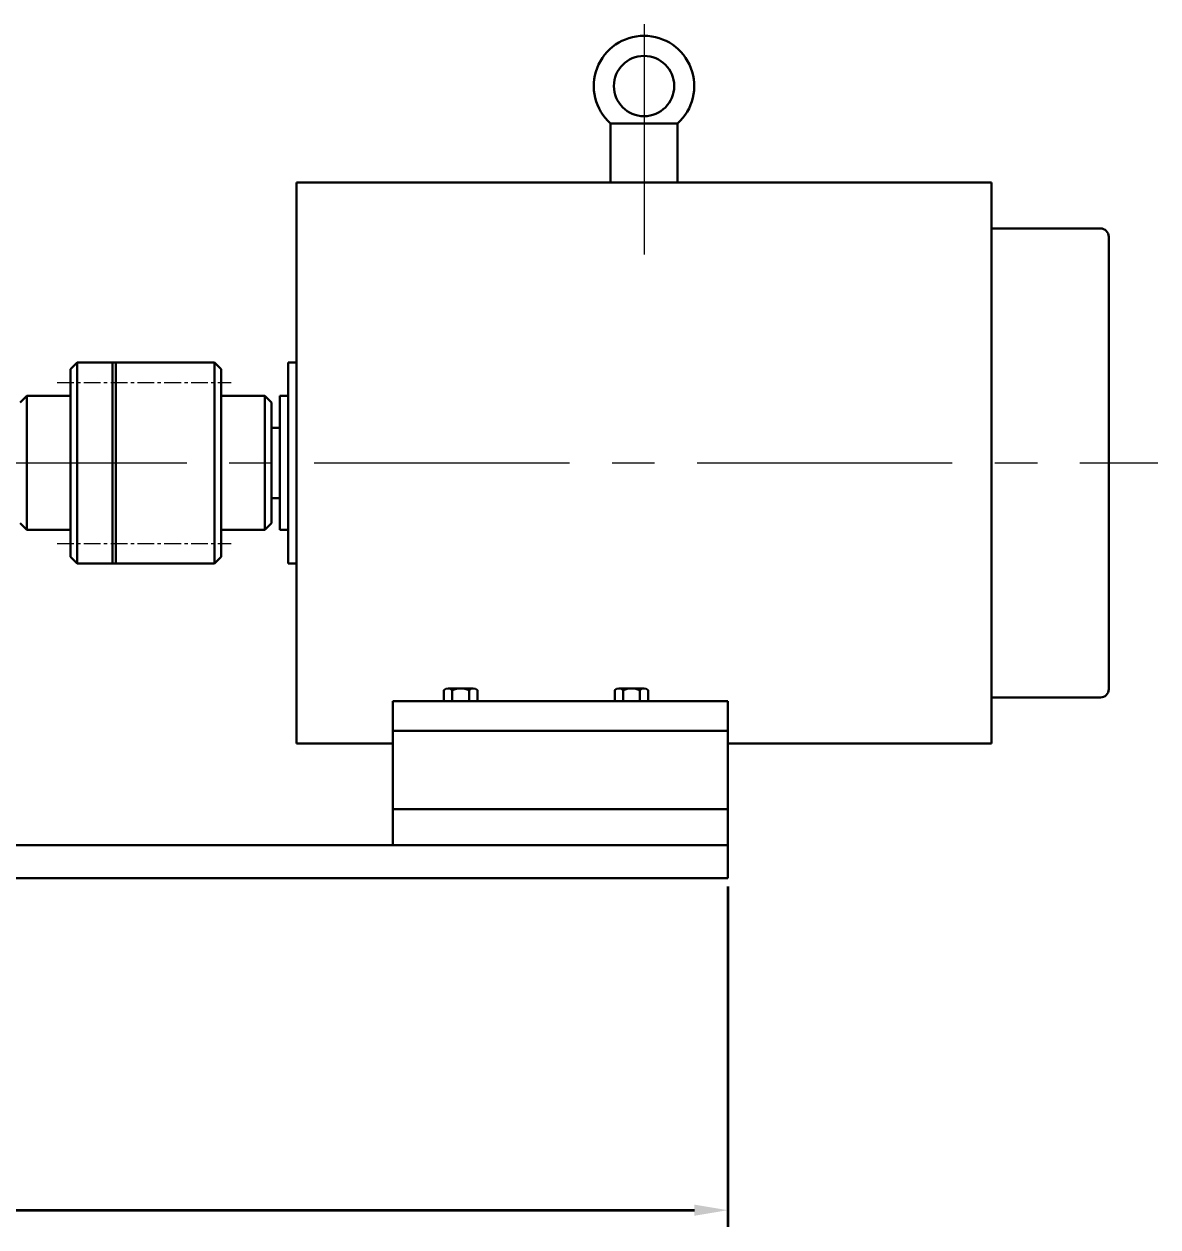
# Model space of a CAD drawing. Header units: millimetres. Extents: x 0 to 4732, y -441 to 1125.
# Drawn here: x 2804.9 to 2889.6, y -33.5 to 56.3 of the extents above; entities that cross this region are included whole.
import ezdxf

# ---------------------------------------------------------------- set-up
doc = ezdxf.new("R2010")
doc.units = ezdxf.units.MM
doc.linetypes.add('CENTER', pattern=[2, 1.25, -0.25, 0.25, -0.25])
doc.linetypes.add('CENTER2', pattern=[28.575, 19.05, -3.175, 3.175, -3.175])
for name, color, linetype, lineweight in [('1', 1, 'CENTER', 35), ('中心线', 1, 'CENTER2', 35), ('标注', 6, 'Continuous', 35), ('粗实线', 7, 'Continuous', 70)]:
    doc.layers.add(name, color=color, linetype=linetype, lineweight=lineweight)
doc.layers.add('draw', color=7, linetype='Continuous')
doc.styles.add('数字', font='isocp.shx', dxfattribs={"width": 0.7, "oblique": 15, "height": 3.5})
doc.dimstyles.new('数字标注', dxfattribs={"dimtxt": 3.5, "dimasz": 2.5, "dimexe": 1.25, "dimexo": 0.625, "dimtad": 1, "dimtxsty": '数字', "dimcen": 2.5, "dimadec": 0, "dimazin": 0, "dimtfac": 1, "dimtmove": 0, "dimatfit": 3, "dimfxl": 1, "dimlwd": 35, "dimlwe": 35, "dimarcsym": 0})

# ---------------------------------------------------------------- blocks, each defined once
blk = doc.blocks.new('*D102')
at = {"layer": 'Defpoints', "color": 0, "lineweight": 15, "transparency": 16777216}
for p in [(2628.979, -7.453), (2857.473, -7.461), (2857.473, -32.226)]:
    blk.add_point(p, dxfattribs=at)
at = {"layer": '标注', "color": 0, "linetype": 'Continuous', "lineweight": 35, "transparency": 16777216}
for p, q in [((2628.979, -8.078), (2628.979, -33.476)), ((2857.473, -8.086), (2857.473, -33.476)), ((2631.479, -32.226), (2854.973, -32.226))]:
    blk.add_line(p, q, dxfattribs=at)
at = {"layer": '标注', "color": 0, "lineweight": 15, "transparency": 16777216}
for points in [[(2631.479, -31.809), (2631.479, -32.643), (2628.979, -32.226)], [(2854.973, -31.809), (2854.973, -32.643), (2857.473, -32.226)]]:
    blk.add_solid(points, dxfattribs=at)
at = {"layer": '标注', "color": 0, "lineweight": 15, "transparency": 16777216, "insert": (2743.226, -29.851), "char_height": 3.5, "attachment_point": 5, "style": '数字'}
blk.add_mtext('1828', dxfattribs=at)

msp = doc.modelspace()

# ---------------------------------------------------------------- linework, layer by layer
at = {"color": 0, "lineweight": 30}
for p, q in [((2848.717, 44.467), (2848.717, 48.86)), ((2848.717, 48.86), (2853.717, 48.86)), ((2853.717, 44.467), (2853.717, 48.86)), ((2877.155, 44.467), (2825.28, 44.467)), ((2825.28, 44.467), (2825.28, 31.03)), ((2877.155, 23.53), (2877.155, 44.467)), ((2877.155, 41.03), (2885.28, 41.03)), ((2885.905, 6.655), (2885.905, 40.405)), ((2808.905, 31.03), (2808.405, 30.53)), ((2808.405, 30.53), (2808.405, 28.53)), ((2819.155, 31.03), (2808.905, 31.03)), ((2808.905, 16.03), (2808.905, 31.03)), ((2811.53, 16.03), (2811.53, 31.03)), ((2811.53, 31.03), (2811.78, 31.03)), ((2811.78, 31.03), (2811.78, 16.03)), ((2819.155, 31.03), (2819.655, 30.53)), ((2819.155, 16.03), (2819.155, 31.03)), ((2819.655, 16.53), (2819.655, 30.53)), ((2825.28, 31.03), (2824.655, 31.03)), ((2824.655, 31.03), (2824.655, 28.53)), ((2825.28, 16.03), (2825.28, 31.03)), ((2804.655, 28.03), (2805.155, 28.53)), ((2808.405, 28.53), (2805.155, 28.53)), ((2805.155, 18.53), (2805.155, 28.53)), ((2808.405, 18.53), (2808.405, 28.53)), ((2822.905, 28.53), (2819.655, 28.53)), ((2822.905, 28.53), (2823.405, 28.03)), ((2822.905, 18.53), (2822.905, 28.53)), ((2823.405, 19.03), (2823.405, 28.03)), ((2824.655, 28.53), (2824.03, 28.53)), ((2824.03, 28.53), (2824.03, 26.155)), ((2824.655, 18.53), (2824.655, 28.53)), ((2824.03, 26.155), (2823.405, 26.155)), ((2824.03, 20.905), (2824.03, 26.155)), ((2808.405, 23.53), (2808.405, 16.53)), ((2823.405, 23.53), (2823.405, 20.905)), ((2824.03, 23.53), (2824.03, 18.53)), ((2824.655, 23.53), (2824.655, 16.03)), ((2825.28, 23.53), (2825.28, 2.592)), ((2877.155, 23.53), (2877.155, 2.592)), ((2823.405, 20.905), (2824.03, 20.905)), ((2804.655, 19.03), (2805.155, 18.53)), ((2822.905, 18.53), (2823.405, 19.03)), ((2805.155, 18.53), (2808.405, 18.53)), ((2819.655, 18.53), (2822.905, 18.53)), ((2824.03, 18.53), (2824.655, 18.53)), ((2808.905, 16.03), (2808.405, 16.53)), ((2819.155, 16.03), (2819.655, 16.53)), ((2808.905, 16.03), (2819.155, 16.03)), ((2808.905, 16.03), (2811.53, 16.03)), ((2824.655, 16.03), (2825.28, 16.03)), ((2832.473, 5.759), (2857.473, 5.759)), ((2832.473, 5.759), (2832.473, -4.994)), ((2857.473, -4.994), (2857.473, 5.759)), ((2877.155, 6.03), (2885.28, 6.03)), ((2832.411, 3.53), (2857.473, 3.53)), ((2825.28, 2.592), (2832.473, 2.592)), ((2857.473, 2.592), (2877.155, 2.592)), ((2832.411, -2.308), (2857.473, -2.308)), ((2832.473, -4.994), (2857.473, -4.994)), ((2812.233, -7.461), (2759.999, -7.461)), ((2857.473, -7.461), (2812.233, -7.461))]:
    msp.add_line(p, q, dxfattribs=at)
msp.add_circle((2851.217, 51.655), 2.25, dxfattribs=at)
for centre, radius, start, end in [((2851.217, 51.655), 3.75, 311.81031, 228.18969), ((2885.28, 40.405), 0.625, 0, 90), ((2885.28, 6.655), 0.625, 270, 0)]:
    msp.add_arc(centre, radius, start, end, dxfattribs=at)
at = {"layer": '1', "color": 0, "lineweight": 15}
for p, q in [((2807.405, 29.53), (2820.405, 29.53)), ((2807.405, 17.53), (2820.405, 17.53))]:
    msp.add_line(p, q, dxfattribs=at)
at = {"layer": 'draw', "color": 0, "lineweight": 30}
for points in [[(2838.782, 6.568, 0.412182), (2838.156, 6.568, 0.206091), (2836.904, 6.568, 0.412182), (2836.278, 6.568), (2836.278, 5.759), (2838.782, 5.759), (2838.782, 6.568)], [(2851.532, 6.568, 0.412182), (2850.906, 6.568, 0.206091), (2849.654, 6.568, 0.412182), (2849.028, 6.568), (2849.028, 5.759), (2851.532, 5.759), (2851.532, 6.568)]]:
    msp.add_lwpolyline(points, format="xyb", dxfattribs=at)
for points in [[(2838.469, 6.697), (2836.591, 6.697)], [(2836.904, 5.759), (2836.904, 6.568)], [(2838.156, 5.759), (2838.156, 6.568)], [(2851.219, 6.697), (2849.341, 6.697)], [(2849.654, 5.759), (2849.654, 6.568)], [(2850.906, 5.759), (2850.906, 6.568)]]:
    msp.add_lwpolyline(points, dxfattribs=at)
at = {"layer": '中心线', "color": 0, "lineweight": 15}
for p, q in [((2851.217, 56.278), (2851.217, 39.091)), ((2626.579, 23.53), (2889.579, 23.53))]:
    msp.add_line(p, q, dxfattribs=at)
at = {"layer": '粗实线', "color": 0, "lineweight": 30}
for p, q in [((2857.473, -4.994), (2759.999, -4.994)), ((2857.473, -7.461), (2857.473, -4.994))]:
    msp.add_line(p, q, dxfattribs=at)

# ---------------------------------------------------------------- dimensions: what is measured, and where the dimension line sits
at = {"layer": '标注', "color": 0, "lineweight": 15}
dim = msp.add_linear_dim(base=(2857.473, -32.226), p1=(2628.979, -7.453), p2=(2857.473, -7.461), text='1828', dimstyle='数字标注', dxfattribs=at)
dim.commit()
dim.dimension.update_dxf_attribs({"geometry": '*D102', "text_midpoint": (2743.226, -29.851)})

doc.saveas('drawing.dxf')
